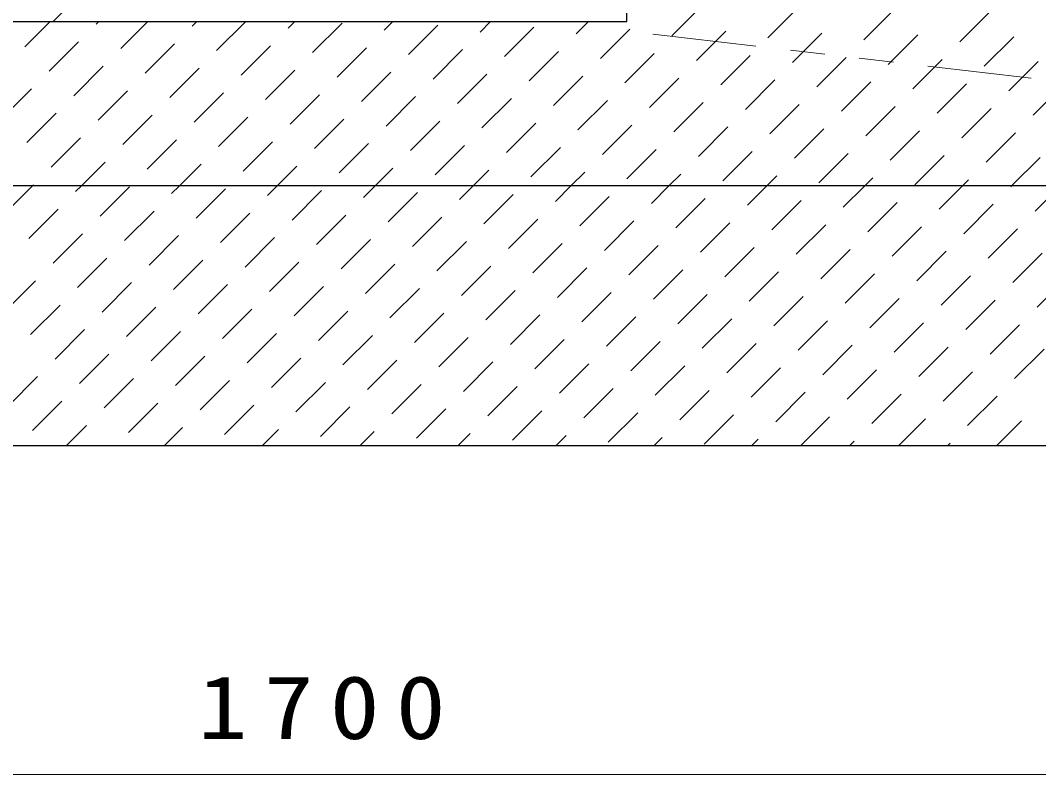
# Model space of a CAD drawing. Units: millimetres on the paper, scale 1:20. Extents: x -385 to 0, y -12 to 267.
# Drawn here: x -303.14 to -273.72, y 197.81 to 219.6 of the extents above; entities that cross this region are included whole.
import ezdxf

# ---------------------------------------------------------------- set-up
doc = ezdxf.new("R2010")
doc.units = ezdxf.units.MM
doc.linetypes.add('USER3', pattern=[8, 3, -1, 1, -1, 1, -1])
doc.layers.add('1_20', color=7, linetype='Continuous', lineweight=13)
doc.styles.add('ＭＳ ゴシック', font='')
doc.styles.get('ＭＳ ゴシック').set_extended_font_data('MS Gothic')

msp = doc.modelspace()

# ---------------------------------------------------------------- linework, layer by layer
at = {"layer": '1_20', "lineweight": 25}
for p, q in [((-285.617, 219.566), (-285.617, 237.566)), ((-303.617, 219.566), (-285.617, 219.566)), ((-252.117, 214.816), (-337.117, 214.816)), ((-344.617, 207.316), (-244.617, 207.316))]:
    msp.add_line(p, q, dxfattribs=at)
at = {"layer": '1_20'}
for p, q in [((-302.186, 219.566), (-285.617, 236.135)), ((-284.313, 219.147), (-283.465, 219.995)), ((-281.542, 219.09), (-280.693, 219.938)), ((-278.77, 219.033), (-277.921, 219.882)), ((-275.998, 218.977), (-275.149, 219.825)), ((-303.009, 218.835), (-302.279, 219.566)), ((-300.945, 219.486), (-300.865, 219.566)), ((-300.238, 218.779), (-299.451, 219.566)), ((-298.173, 219.429), (-298.036, 219.566)), ((-297.466, 218.722), (-296.622, 219.566)), ((-295.401, 219.373), (-295.208, 219.566)), ((-294.694, 218.666), (-293.845, 219.514)), ((-292.629, 219.316), (-292.379, 219.566)), ((-291.922, 218.609), (-291.073, 219.458)), ((-289.857, 219.26), (-289.551, 219.566)), ((-287.085, 219.203), (-286.723, 219.566)), ((-289.15, 218.553), (-288.302, 219.401)), ((-286.378, 218.496), (-285.53, 219.345)), ((-283.606, 218.439), (-282.758, 219.288)), ((-280.835, 218.383), (-279.986, 219.231)), ((-278.063, 218.326), (-277.214, 219.175)), ((-302.302, 218.128), (-301.454, 218.977)), ((-299.53, 218.072), (-298.682, 218.92)), ((-296.759, 218.015), (-295.91, 218.864)), ((-275.291, 218.27), (-274.442, 219.118)), ((-293.987, 217.959), (-293.138, 218.807)), ((-291.215, 217.902), (-290.366, 218.751)), ((-288.443, 217.845), (-287.594, 218.694)), ((-285.671, 217.789), (-284.823, 218.637)), ((-282.899, 217.732), (-282.051, 218.581)), ((-301.595, 217.421), (-300.747, 218.27)), ((-280.127, 217.676), (-279.279, 218.524)), ((-277.356, 217.619), (-276.507, 218.468)), ((-274.584, 217.563), (-273.735, 218.411)), ((-298.823, 217.365), (-297.975, 218.213)), ((-296.051, 217.308), (-295.203, 218.157)), ((-293.28, 217.251), (-292.431, 218.1)), ((-290.508, 217.195), (-289.659, 218.043)), ((-287.736, 217.138), (-286.887, 217.987)), ((-284.964, 217.082), (-284.116, 217.93)), ((-282.192, 217.025), (-281.344, 217.874)), ((-279.42, 216.969), (-278.572, 217.817)), ((-276.648, 216.912), (-275.8, 217.761)), ((-273.877, 216.856), (-273.028, 217.704)), ((-303.66, 216.771), (-302.811, 217.619)), ((-300.888, 216.714), (-300.04, 217.563)), ((-298.116, 216.658), (-297.268, 217.506)), ((-295.344, 216.601), (-294.496, 217.449)), ((-292.573, 216.544), (-291.724, 217.393)), ((-289.801, 216.488), (-288.952, 217.336)), ((-287.029, 216.431), (-286.18, 217.28)), ((-284.257, 216.375), (-283.408, 217.223)), ((-281.485, 216.318), (-280.637, 217.167)), ((-278.713, 216.262), (-277.865, 217.11)), ((-302.953, 216.064), (-302.104, 216.912)), ((-300.181, 216.007), (-299.332, 216.856)), ((-297.409, 215.95), (-296.561, 216.799)), ((-275.941, 216.205), (-275.093, 217.053)), ((-294.637, 215.894), (-293.789, 216.742)), ((-291.865, 215.837), (-291.017, 216.686)), ((-289.094, 215.781), (-288.245, 216.629)), ((-286.322, 215.724), (-285.473, 216.573)), ((-283.55, 215.668), (-282.701, 216.516)), ((-302.246, 215.356), (-301.397, 216.205)), ((-280.778, 215.611), (-279.929, 216.46)), ((-278.006, 215.554), (-277.158, 216.403)), ((-275.234, 215.498), (-274.386, 216.346)), ((-299.474, 215.3), (-298.625, 216.148)), ((-296.702, 215.243), (-295.853, 216.092)), ((-293.93, 215.187), (-293.082, 216.035)), ((-291.158, 215.13), (-290.31, 215.979)), ((-288.386, 215.074), (-287.538, 215.922)), ((-285.615, 215.017), (-284.766, 215.866)), ((-282.843, 214.96), (-281.994, 215.809)), ((-280.071, 214.904), (-279.222, 215.752)), ((-277.299, 214.847), (-276.45, 215.696)), ((-274.502, 214.816), (-273.679, 215.639)), ((-301.372, 214.816), (-300.69, 215.498)), ((-298.544, 214.816), (-297.918, 215.441)), ((-295.715, 214.816), (-295.146, 215.385)), ((-292.887, 214.816), (-292.375, 215.328)), ((-290.058, 214.816), (-289.603, 215.272)), ((-287.23, 214.816), (-286.831, 215.215)), ((-284.402, 214.816), (-284.059, 215.158)), ((-281.573, 214.816), (-281.287, 215.102)), ((-278.745, 214.816), (-278.515, 215.045)), ((-303.603, 213.999), (-302.786, 214.816)), ((-302.786, 214.816), (-302.755, 214.847)), ((-301.539, 214.649), (-301.372, 214.816)), ((-300.832, 213.942), (-299.983, 214.791)), ((-298.767, 214.593), (-298.544, 214.816)), ((-298.06, 213.886), (-297.211, 214.734)), ((-295.995, 214.536), (-295.715, 214.816)), ((-293.223, 214.48), (-292.887, 214.816)), ((-290.451, 214.423), (-290.058, 214.816)), ((-287.679, 214.366), (-287.23, 214.816)), ((-284.907, 214.31), (-284.402, 214.816)), ((-282.136, 214.253), (-281.573, 214.816)), ((-279.364, 214.197), (-278.745, 214.816)), ((-276.592, 214.14), (-275.916, 214.816)), ((-275.916, 214.816), (-275.743, 214.989)), ((-274.527, 214.791), (-274.502, 214.816)), ((-273.82, 214.084), (-273.088, 214.816)), ((-295.288, 213.829), (-294.439, 214.678)), ((-292.516, 213.773), (-291.667, 214.621)), ((-289.744, 213.716), (-288.896, 214.564)), ((-286.972, 213.659), (-286.124, 214.508)), ((-284.2, 213.603), (-283.352, 214.451)), ((-281.428, 213.546), (-280.58, 214.395)), ((-278.657, 213.49), (-277.808, 214.338)), ((-275.885, 213.433), (-275.036, 214.282)), ((-302.896, 213.292), (-302.048, 214.14)), ((-300.124, 213.235), (-299.276, 214.084)), ((-297.353, 213.179), (-296.504, 214.027)), ((-294.581, 213.122), (-293.732, 213.971)), ((-291.809, 213.065), (-290.96, 213.914)), ((-289.037, 213.009), (-288.188, 213.857)), ((-286.265, 212.952), (-285.417, 213.801)), ((-283.493, 212.896), (-282.645, 213.744)), ((-280.721, 212.839), (-279.873, 213.688)), ((-277.95, 212.783), (-277.101, 213.631)), ((-275.178, 212.726), (-274.329, 213.575)), ((-302.189, 212.585), (-301.341, 213.433)), ((-299.417, 212.528), (-298.569, 213.377)), ((-296.645, 212.471), (-295.797, 213.32)), ((-293.874, 212.415), (-293.025, 213.263)), ((-291.102, 212.358), (-290.253, 213.207)), ((-288.33, 212.302), (-287.481, 213.15)), ((-285.558, 212.245), (-284.709, 213.094)), ((-282.786, 212.189), (-281.938, 213.037)), ((-280.014, 212.132), (-279.166, 212.981)), ((-301.482, 211.877), (-300.634, 212.726)), ((-277.242, 212.075), (-276.394, 212.924)), ((-274.471, 212.019), (-273.622, 212.867)), ((-298.71, 211.821), (-297.862, 212.669)), ((-295.938, 211.764), (-295.09, 212.613)), ((-293.166, 211.708), (-292.318, 212.556)), ((-290.395, 211.651), (-289.546, 212.5)), ((-287.623, 211.595), (-286.774, 212.443)), ((-284.851, 211.538), (-284.002, 212.387)), ((-282.079, 211.481), (-281.231, 212.33)), ((-279.307, 211.425), (-278.459, 212.273)), ((-276.535, 211.368), (-275.687, 212.217)), ((-273.763, 211.312), (-272.915, 212.16)), ((-303.547, 211.227), (-302.698, 212.075)), ((-300.775, 211.17), (-299.926, 212.019)), ((-298.003, 211.114), (-297.155, 211.962)), ((-295.231, 211.057), (-294.383, 211.906)), ((-292.459, 211.001), (-291.611, 211.849)), ((-289.688, 210.944), (-288.839, 211.793)), ((-286.916, 210.888), (-286.067, 211.736)), ((-284.144, 210.831), (-283.295, 211.679)), ((-281.372, 210.774), (-280.523, 211.623)), ((-278.6, 210.718), (-277.752, 211.566)), ((-275.828, 210.661), (-274.98, 211.51)), ((-302.84, 210.52), (-301.991, 211.368)), ((-300.068, 210.463), (-299.219, 211.312)), ((-297.296, 210.407), (-296.447, 211.255)), ((-294.524, 210.35), (-293.676, 211.199)), ((-291.752, 210.294), (-290.904, 211.142)), ((-288.98, 210.237), (-288.132, 211.086)), ((-286.209, 210.18), (-285.36, 211.029)), ((-283.437, 210.124), (-282.588, 210.972)), ((-280.665, 210.067), (-279.816, 210.916)), ((-302.133, 209.813), (-301.284, 210.661)), ((-277.893, 210.011), (-277.044, 210.859)), ((-275.121, 209.954), (-274.273, 210.803)), ((-299.361, 209.756), (-298.512, 210.605)), ((-296.589, 209.7), (-295.74, 210.548)), ((-293.817, 209.643), (-292.968, 210.492)), ((-291.045, 209.586), (-290.197, 210.435)), ((-288.273, 209.53), (-287.425, 210.378)), ((-285.501, 209.473), (-284.653, 210.322)), ((-282.73, 209.417), (-281.881, 210.265)), ((-279.958, 209.36), (-279.109, 210.209)), ((-277.186, 209.304), (-276.337, 210.152)), ((-274.414, 209.247), (-273.565, 210.096)), ((-301.425, 209.106), (-300.577, 209.954)), ((-298.654, 209.049), (-297.805, 209.898)), ((-295.882, 208.992), (-295.033, 209.841)), ((-293.11, 208.936), (-292.261, 209.784)), ((-290.338, 208.879), (-289.49, 209.728)), ((-287.566, 208.823), (-286.718, 209.671)), ((-284.794, 208.766), (-283.946, 209.615)), ((-282.022, 208.71), (-281.174, 209.558)), ((-279.251, 208.653), (-278.402, 209.502)), ((-276.479, 208.596), (-275.63, 209.445)), ((-303.49, 208.455), (-302.642, 209.304)), ((-300.718, 208.399), (-299.87, 209.247)), ((-297.947, 208.342), (-297.098, 209.19)), ((-295.175, 208.285), (-294.326, 209.134)), ((-292.403, 208.229), (-291.554, 209.077)), ((-289.631, 208.172), (-288.782, 209.021)), ((-286.859, 208.116), (-286.011, 208.964)), ((-284.087, 208.059), (-283.239, 208.908)), ((-281.315, 208.003), (-280.467, 208.851)), ((-302.783, 207.748), (-301.935, 208.596)), ((-278.544, 207.946), (-277.695, 208.794)), ((-275.772, 207.889), (-274.923, 208.738)), ((-300.011, 207.691), (-299.163, 208.54)), ((-297.239, 207.635), (-296.391, 208.483)), ((-294.468, 207.578), (-293.619, 208.427)), ((-291.696, 207.522), (-290.847, 208.37)), ((-288.924, 207.465), (-288.075, 208.314)), ((-286.152, 207.409), (-285.303, 208.257)), ((-283.38, 207.352), (-282.532, 208.201)), ((-280.588, 207.316), (-279.76, 208.144)), ((-277.759, 207.316), (-276.988, 208.087)), ((-274.931, 207.316), (-274.216, 208.031)), ((-301.801, 207.316), (-301.227, 207.889)), ((-298.973, 207.316), (-298.456, 207.833)), ((-296.144, 207.316), (-295.684, 207.776)), ((-293.316, 207.316), (-292.912, 207.72)), ((-290.487, 207.316), (-290.14, 207.663)), ((-287.659, 207.316), (-287.368, 207.607)), ((-284.831, 207.316), (-284.596, 207.55)), ((-282.002, 207.316), (-281.824, 207.493)), ((-279.174, 207.316), (-279.053, 207.437)), ((-276.345, 207.316), (-276.281, 207.38)), ((-252.117, 197.806), (-337.117, 197.806))]:
    msp.add_line(p, q, dxfattribs=at)
at = {"layer": '1_20', "color": 253, "linetype": 'USER3'}
msp.add_line((-284.867, 219.2), (-253.656, 215.566), dxfattribs=at)

# ---------------------------------------------------------------- texts
at = {"layer": '1_20', "insert": (-294.196, 198.806), "char_height": 1.833, "attachment_point": 8, "style": 'ＭＳ ゴシック'}
msp.add_mtext('\\T1.33;\\W1.15;1700', dxfattribs=at)

doc.saveas('drawing.dxf')
